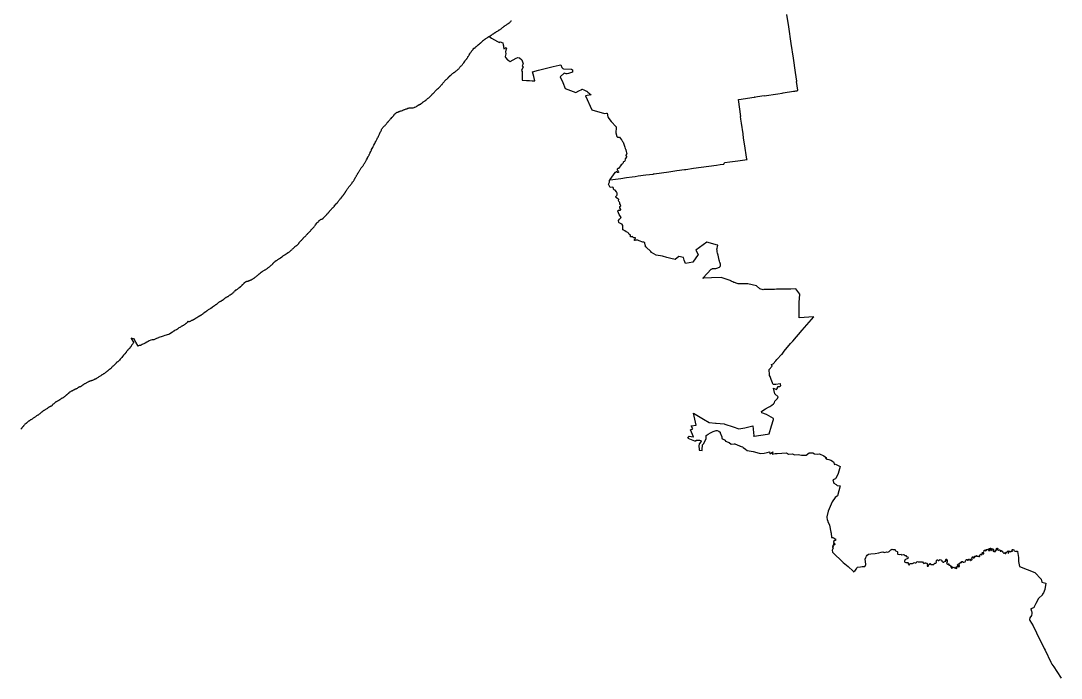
# Model space of a CAD drawing. Extents: x 293476 to 779698, y 145469 to 460400.
# Drawn here: x 324144 to 354812, y 298925 to 318288 of the extents above; entities that cross this region are included whole.
import ezdxf

# ---------------------------------------------------------------- set-up
doc = ezdxf.new("R2010")
doc.units = 0
doc.layers.add('Level 25', color=7, linetype='Continuous')
doc.layers.add('Level 31', color=7, linetype='Continuous')

msp = doc.modelspace()

# ---------------------------------------------------------------- linework, layer by layer
at = {"layer": 'Level 25'}
for points in [[(341495, 313599), (341508, 313601), (341520, 313603), (341674, 313625), (341828, 313648), (341999, 313671), (342169, 313694), (342258, 313707), (342347, 313719), (342567, 313747), (342787, 313775), (342798, 313778), (342809, 313781), (343028, 313812), (343248, 313843), (343478, 313875), (343707, 313907), (343745, 313912), (343972, 313944), (344198, 313976), (344427, 314009), (344655, 314041), (344759, 314055), (344863, 314069), (344863, 314078), (344877, 314080), (344882, 314081), (344881, 314090), (344883, 314104), (344887, 314110), (344893, 314113), (345043, 314134), (345283, 314165), (345551, 314203), (345548, 314218), (345476, 314668), (345451, 314834), (345435, 314955), (345389, 315271), (345372, 315395), (345360, 315470), (345371, 315473), (345303, 315967), (345314, 315974), (345757, 316037), (345768, 316038), (345763, 316040), (345861, 316056), (346061, 316085), (346060, 316082), (346457, 316139), (346588, 316160), (346612, 316165), (346612, 316168), (346925, 316214), (346964, 316218), (346991, 316223), (347020, 316229), (347040, 316231), (347053, 316233), (347048, 316249), (347011, 316505), (347016, 316510), (346977, 316770), (346919, 317192), (346855, 317622), (346784, 318107), (346784, 318110), (346779, 318109), (346727, 318471)], [(337954, 317828), (337979, 317809), (337984, 317806), (338023, 317781), (338192, 317678), (338250, 317651), (338270, 317674), (338350, 317635), (338362, 317583), (338369, 317548), (338374, 317527), (338381, 317465), (338381, 317462), (338449, 317501), (338451, 317498), (338462, 317483), (338437, 317421), (338435, 317371), (338439, 317319), (338422, 317236), (338429, 317208), (338487, 317143), (338487, 317143), (338509, 317131), (338565, 317089), (338748, 317188), (338791, 317208), (338844, 317194), (338910, 317139), (338954, 317020), (338925, 316966), (338951, 316932), (338903, 316826), (338925, 316794), (338922, 316670), (338923, 316536), (339053, 316530), (339067, 316529), (339081, 316528), (339109, 316527), (339138, 316526), (339217, 316522), (339297, 316518), (339263, 316653), (339230, 316787), (339408, 316833), (339836, 316940), (340011, 316980), (340058, 316992), (340067, 316994), (340088, 316918), (340124, 316885), (340145, 316870), (340375, 316864), (340404, 316845), (340409, 316841), (340409, 316780), (340284, 316737), (340247, 316724), (340223, 316731), (340161, 316747), (340045, 316638), (340119, 316467), (340192, 316296), (340349, 316236), (340506, 316176), (340594, 316223), (340682, 316270), (340686, 316272), (340690, 316274), (340741, 316254), (340821, 316221), (340830, 316214), (340862, 316185), (340907, 316149), (340959, 316108), (340945, 316105), (340791, 316078), (340979, 315670), (341347, 315561), (341404, 315565), (341428, 315567), (341450, 315460), (341459, 315441), (341478, 315412), (341549, 315321), (341690, 315161), (341689, 315083), (341687, 315051), (341687, 315037), (341685, 314990), (341710, 314880), (341729, 314865), (341750, 314860), (341787, 314866), (341795, 314864), (341850, 314785), (341852, 314783), (341860, 314772), (341885, 314732), (341895, 314719), (341900, 314710), (341920, 314654), (341949, 314571), (341963, 314528), (341972, 314504), (341974, 314497), (341976, 314489), (341977, 314486), (341993, 314437), (342002, 314403), (342005, 314392), (342007, 314376), (342003, 314362), (341997, 314354), (341986, 314342), (341982, 314333), (341982, 314319), (341994, 314293), (342000, 314278), (341999, 314274), (341998, 314273), (341995, 314271), (341994, 314271), (341993, 314268), (341992, 314264), (341991, 314262), (341991, 314258), (341990, 314252), (341988, 314247), (341985, 314242), (341983, 314240), (341980, 314238), (341977, 314237), (341972, 314234), (341970, 314233), (341967, 314233), (341963, 314232), (341961, 314231), (341960, 314229), (341959, 314228), (341959, 314226), (341960, 314222), (341959, 314222), (341962, 314220), (341967, 314216), (341966, 314214), (341959, 314203), (341959, 314200), (341957, 314180), (341936, 314147), (341908, 314133), (341903, 314126), (341899, 314102), (341887, 314082), (341866, 314068), (341843, 314048), (341818, 314015), (341789, 313976), (341773, 313945), (341763, 313936), (341742, 313936), (341730, 313932), (341722, 313915), (341724, 313895), (341747, 313880), (341747, 313871), (341754, 313858), (341763, 313842), (341764, 313830), (341758, 313822), (341750, 313817), (341743, 313819), (341737, 313823), (341723, 313833), (341711, 313839), (341696, 313836), (341685, 313828), (341675, 313823), (341666, 313824), (341656, 313823), (341511, 313613), (341503, 313606), (341495, 313599)], [(347517, 309570), (347089, 309540), (347085, 309686), (347086, 309829), (347085, 309990), (347112, 310237), (346990, 310391), (346838, 310388), (346555, 310381), (346423, 310380), (346364, 310379), (346199, 310376), (346050, 310375), (346029, 310369), (345927, 310396), (345826, 310482), (345575, 310540), (345326, 310538), (345307, 310542), (345295, 310544), (345289, 310545), (345157, 310588), (345160, 310589), (345157, 310591), (345088, 310615), (345088, 310625), (344792, 310732), (344502, 310718), (344268, 310708), (344254, 310702), (344256, 310710), (344259, 310719), (344376, 310847), (344494, 310975), (344496, 310975), (344497, 310974), (344499, 310974), (344501, 310974), (344505, 310975), (344508, 310976), (344523, 310983), (344538, 310989), (344546, 310992), (344554, 310994), (344564, 310994), (344575, 310993), (344592, 310991), (344609, 310989), (344618, 310990), (344628, 310991), (344660, 311002), (344692, 311012), (344714, 311022), (344736, 311033), (344746, 311044), (344757, 311055), (344762, 311064), (344766, 311072), (344768, 311081), (344769, 311090), (344769, 311100), (344769, 311111), (344766, 311127), (344763, 311143), (344759, 311158), (344754, 311173), (344741, 311208), (344727, 311243), (344720, 311291), (344712, 311339), (344698, 311389), (344684, 311440), (344675, 311488), (344666, 311536), (344665, 311552), (344664, 311568), (344667, 311580), (344669, 311591), (344682, 311633), (344695, 311676), (344682, 311679), (344369, 311764), (344043, 311532), (344108, 311401), (343957, 311175), (343741, 311140), (343694, 311241), (343674, 311313), (343541, 311346), (343436, 311254), (343308, 311287), (343184, 311317), (343060, 311360), (342872, 311381), (342737, 311460), (342714, 311496), (342700, 311509), (342594, 311606), (342593, 311606), (342586, 311613), (342562, 311634), (342560, 311636), (342558, 311655), (342554, 311675), (342552, 311682), (342541, 311744), (342527, 311758), (342506, 311764), (342495, 311765), (342488, 311766), (342481, 311766), (342370, 311807), (342331, 311823), (342309, 311828), (342280, 311830), (342261, 311824), (342248, 311815), (342239, 311815), (342237, 311820), (342235, 311826), (342235, 311836), (342237, 311845), (342243, 311859), (342257, 311876), (342260, 311884), (342259, 311892), (342252, 311896), (342214, 311897), (342203, 311903), (342188, 311916), (342180, 311927), (342173, 311930), (342163, 311931), (342144, 311923), (342128, 311922), (342118, 311927), (342114, 311936), (342119, 311975), (342111, 311980), (342104, 311985), (342093, 311988), (342083, 311991), (342080, 311993), (342078, 311995), (342070, 312011), (342063, 312028), (342056, 312036), (342034, 312052), (341992, 312075), (341952, 312099), (341927, 312114), (341919, 312120), (341894, 312136), (341891, 312188), (341889, 312203), (341886, 312239), (341886, 312256), (341871, 312284), (341870, 312298), (341841, 312304), (341805, 312326), (341784, 312335), (341770, 312346), (341759, 312403), (341760, 312406), (341796, 312449), (341840, 312495), (341839, 312499), (341785, 312585), (341744, 312682), (341741, 312694), (341749, 312706), (341762, 312710), (341808, 312713), (341827, 312719), (341828, 312733), (341805, 312775), (341798, 312798), (341803, 312816), (341817, 312828), (341827, 312843), (341820, 312869), (341806, 312897), (341799, 312926), (341793, 312951), (341773, 312968), (341767, 312989), (341773, 313021), (341766, 313033), (341743, 313047), (341705, 313072), (341692, 313083), (341684, 313096), (341685, 313112), (341717, 313145), (341723, 313158), (341724, 313183), (341721, 313209), (341716, 313230), (341699, 313247), (341665, 313297), (341660, 313302), (341622, 313308), (341620, 313312), (341602, 313381), (341599, 313384), (341512, 313376), (341463, 313478), (341500, 313534), (341495, 313599)], [(343804, 305993), (343826, 306027), (343829, 306031), (343842, 306049), (343844, 306053), (343962, 306031), (343973, 306030), (343886, 306240), (343952, 306270), (343901, 306358), (344052, 306377), (343975, 306734), (344264, 306558), (344437, 306456), (344619, 306440), (344639, 306438), (344881, 306413), (344901, 306411), (345147, 306328), (345311, 306272), (345485, 306304), (345720, 306354), (345748, 306061), (345744, 306052), (345759, 306052), (346154, 306116), (346190, 306122), (346203, 306124), (346277, 306363), (346333, 306545), (346328, 306575), (346121, 306694), (345990, 306739), (345982, 306783), (345986, 306784), (345987, 306793), (346099, 306863), (346182, 306910), (346182, 306904), (346224, 306925), (346224, 306931), (346281, 306966), (346334, 307004), (346353, 307022), (346361, 307048), (346373, 307081), (346394, 307107), (346445, 307159), (346473, 307208), (346470, 307211), (346467, 307213), (346372, 307300), (346333, 307466), (346424, 307433), (346450, 307463), (346453, 307488), (346467, 307515), (346516, 307519), (346531, 307530), (346549, 307539), (346538, 307594), (346537, 307599), (346529, 307598), (346400, 307578), (346365, 307572), (346323, 307573), (346319, 307573), (346317, 307579), (346305, 307613), (346305, 307614), (346300, 307625), (346263, 307719), (346229, 307807), (346214, 307842), (346212, 307859), (346206, 308014), (346293, 308112), (346271, 308161), (346275, 308163), (346319, 308181), (346401, 308271), (346433, 308310), (346580, 308474), (346582, 308471), (346648, 308561), (346837, 308783), (346905, 308853), (347179, 309176), (347517, 309570)], [(343804, 305993), (344002, 305913), (344053, 305920), (344053, 305932), (344087, 305934), (344123, 305934), (344153, 305932), (344178, 305927), (344202, 305916), (344213, 305910), (344198, 305893), (344145, 305831), (344126, 305760), (344143, 305671), (344139, 305637), (344227, 305634), (344231, 305701), (344235, 305754), (344243, 305798), (344264, 305830), (344344, 305972), (344346, 306019), (344346, 306070), (344404, 306114), (344470, 306153), (344509, 306175), (344553, 306193), (344609, 306213), (344642, 306219), (344673, 306217), (344717, 306203), (344755, 306169), (344762, 306150), (344804, 306032), (344804, 306008), (344822, 305980), (344849, 305963), (344905, 305938), (344919, 305907), (344991, 305881), (345028, 305872), (345087, 305816), (345174, 305824), (345195, 305826), (345332, 305769), (345336, 305767), (345349, 305762), (345381, 305750), (345418, 305735), (345438, 305721), (345504, 305673), (345560, 305630), (345728, 305605), (345906, 305554), (345948, 305546), (346057, 305554), (346148, 305568), (346217, 305588), (346220, 305538), (346310, 305590), (346297, 305528), (346379, 305542), (346439, 305543), (346715, 305562), (346774, 305519), (346889, 305530), (346946, 305507), (347063, 305513), (347152, 305496), (347251, 305490), (347290, 305497), (347380, 305564), (347492, 305562), (347536, 305533), (347637, 305525), (347691, 305529), (347816, 305470), (347889, 305420), (347860, 305405), (347913, 305374), (347961, 305369), (348024, 305347), (348098, 305293), (348127, 305223), (348163, 305230), (348293, 305164), (348259, 305021), (348233, 304958), (348164, 304803), (348161, 304798), (348078, 304769), (348111, 304671), (348179, 304626), (348212, 304605), (348292, 304595), (348215, 304298), (348145, 304252), (348060, 304118), (347942, 303841), (347904, 303678), (347902, 303661), (347917, 303602), (347933, 303547), (347934, 303538), (347986, 303436), (348024, 303229), (348034, 303197), (348041, 303066), (348077, 303072), (348084, 303073), (348093, 303066), (348095, 303059), (348103, 303056), (348109, 303047), (348111, 303042), (348114, 303040), (348121, 303046), (348131, 303044), (348151, 303031), (348155, 303025), (348156, 303011), (348162, 302991), (348161, 302985), (348156, 302979), (348148, 302976), (348131, 302980), (348121, 302980), (348113, 302975), (348111, 302963), (348103, 302954), (348103, 302951), (348108, 302943), (348109, 302935), (348111, 302924), (348110, 302917), (348103, 302910), (348099, 302903), (348099, 302897), (348101, 302892), (348104, 302889), (348110, 302888), (348123, 302889), (348132, 302888), (348138, 302885), (348141, 302880), (348143, 302874), (348142, 302868), (348139, 302863), (348131, 302856), (348127, 302854), (348123, 302855), (348119, 302857), (348110, 302866), (348106, 302868), (348104, 302867), (348103, 302866), (348103, 302864), (348111, 302861), (348114, 302857), (348116, 302852), (348116, 302845), (348113, 302841), (348107, 302841), (348096, 302846), (348092, 302843), (348093, 302838), (348089, 302832), (348084, 302829), (348079, 302828), (348073, 302828), (348070, 302825), (348070, 302822), (348072, 302819), (348080, 302816), (348091, 302807), (348093, 302802), (348090, 302793), (348085, 302790), (348074, 302787), (348067, 302785), (348067, 302782), (348073, 302777), (348086, 302767), (348091, 302762), (348095, 302757), (348087, 302755), (348056, 302695), (348072, 302641), (348384, 302335), (348528, 302216), (348681, 302075), (348694, 302061), (348738, 302097), (348780, 302150), (348791, 302178), (348805, 302191), (348900, 302208), (348943, 302215), (349020, 302218), (349030, 302229), (349051, 302272), (349041, 302362), (349034, 302429), (349052, 302478), (349069, 302516), (349092, 302550), (349128, 302577), (349197, 302585), (349329, 302599), (349433, 302613), (349508, 302636), (349551, 302645), (349576, 302633), (349579, 302633), (349614, 302630), (349662, 302643), (349699, 302638), (349723, 302646), (349739, 302654), (349754, 302664), (349793, 302707), (349821, 302724), (349853, 302715), (349890, 302718), (349909, 302714), (349920, 302704), (349921, 302697), (349923, 302688), (349932, 302672), (349976, 302656), (349981, 302650), (349985, 302643), (349987, 302588), (349996, 302574), (350060, 302571), (350091, 302583), (350108, 302559), (350117, 302556), (350164, 302570), (350170, 302570), (350195, 302546), (350205, 302539), (350235, 302536), (350250, 302510), (350259, 302502), (350277, 302508), (350285, 302506), (350303, 302475), (350299, 302467), (350289, 302455), (350272, 302444), (350246, 302432), (350219, 302420), (350207, 302412), (350200, 302401), (350191, 302376), (350189, 302366), (350204, 302338), (350231, 302332), (350250, 302335), (350262, 302335), (350287, 302328), (350299, 302325), (350303, 302312), (350303, 302295), (350307, 302281), (350316, 302268), (350330, 302263), (350338, 302263), (350340, 302272), (350338, 302287), (350351, 302304), (350362, 302305), (350385, 302303), (350403, 302301), (350429, 302302), (350448, 302311), (350466, 302324), (350479, 302329), (350509, 302320), (350529, 302319), (350544, 302333), (350560, 302351), (350574, 302358), (350593, 302351), (350720, 302353), (350739, 302319), (350760, 302308), (350781, 302312), (350803, 302322), (350810, 302322), (350827, 302305), (350843, 302310), (350852, 302312), (350863, 302309), (350871, 302297), (350863, 302280), (350867, 302258), (350862, 302235), (350866, 302228), (350874, 302222), (350886, 302221), (350896, 302228), (350891, 302238), (350885, 302256), (350888, 302265), (350896, 302268), (350905, 302264), (350914, 302261), (350923, 302273), (350935, 302288), (350944, 302299), (350953, 302302), (350957, 302298), (350961, 302287), (350974, 302275), (350981, 302273), (351000, 302273), (351023, 302271), (351045, 302270), (351053, 302275), (351069, 302289), (351073, 302301), (351079, 302311), (351089, 302315), (351118, 302312), (351127, 302319), (351135, 302343), (351138, 302356), (351131, 302368), (351135, 302394), (351149, 302414), (351164, 302408), (351181, 302396), (351199, 302387), (351229, 302411), (351249, 302422), (351267, 302409), (351283, 302399), (351290, 302390), (351298, 302374), (351310, 302355), (351329, 302343), (351341, 302344), (351353, 302345), (351358, 302349), (351363, 302355), (351375, 302371), (351387, 302372), (351395, 302372), (351401, 302369), (351410, 302370), (351414, 302373), (351416, 302377), (351418, 302384), (351417, 302389), (351414, 302396), (351409, 302409), (351412, 302417), (351418, 302426), (351427, 302427), (351435, 302427), (351441, 302422), (351445, 302414), (351448, 302403), (351447, 302383), (351453, 302375), (351452, 302362), (351447, 302349), (351450, 302336), (351440, 302328), (351435, 302312), (351440, 302302), (351443, 302292), (351451, 302291), (351465, 302287), (351477, 302288), (351487, 302289), (351495, 302289), (351501, 302286), (351503, 302279), (351497, 302264), (351504, 302257), (351520, 302254), (351534, 302255), (351542, 302249), (351545, 302242), (351549, 302235), (351549, 302233), (351554, 302219), (351563, 302225), (351573, 302227), (351577, 302225), (351582, 302219), (351577, 302212), (351566, 302203), (351562, 302195), (351564, 302184), (351570, 302176), (351578, 302172), (351584, 302166), (351596, 302169), (351601, 302174), (351601, 302180), (351598, 302187), (351599, 302192), (351610, 302192), (351622, 302184), (351630, 302185), (351644, 302199), (351654, 302183), (351664, 302176), (351675, 302176), (351688, 302175), (351694, 302165), (351708, 302162), (351727, 302160), (351734, 302165), (351734, 302176), (351726, 302182), (351717, 302185), (351713, 302192), (351715, 302199), (351729, 302213), (351748, 302216), (351771, 302215), (351777, 302206), (351802, 302210), (351810, 302218), (351815, 302239), (351813, 302245), (351797, 302237), (351789, 302236), (351780, 302245), (351754, 302245), (351749, 302250), (351753, 302262), (351775, 302288), (351788, 302294), (351815, 302295), (351824, 302296), (351827, 302303), (351824, 302313), (351819, 302318), (351823, 302322), (351843, 302328), (351866, 302329), (351878, 302326), (351882, 302331), (351878, 302340), (351875, 302350), (351878, 302359), (351891, 302362), (351906, 302358), (351926, 302347), (351941, 302345), (351979, 302350), (351994, 302370), (352001, 302403), (352016, 302418), (352035, 302421), (352040, 302419), (352045, 302411), (352052, 302405), (352057, 302406), (352062, 302410), (352070, 302422), (352083, 302426), (352085, 302420), (352084, 302409), (352091, 302399), (352098, 302402), (352112, 302421), (352120, 302427), (352130, 302428), (352137, 302423), (352138, 302418), (352139, 302407), (352140, 302396), (352149, 302394), (352159, 302402), (352182, 302410), (352187, 302419), (352186, 302430), (352178, 302437), (352174, 302443), (352173, 302454), (352183, 302471), (352186, 302488), (352193, 302496), (352212, 302498), (352215, 302494), (352214, 302474), (352216, 302469), (352226, 302467), (352233, 302469), (352248, 302474), (352256, 302482), (352257, 302491), (352255, 302505), (352258, 302513), (352264, 302519), (352279, 302524), (352283, 302522), (352289, 302512), (352291, 302511), (352299, 302517), (352304, 302536), (352313, 302534), (352319, 302523), (352333, 302516), (352352, 302517), (352377, 302515), (352386, 302511), (352396, 302511), (352407, 302513), (352414, 302521), (352414, 302549), (352423, 302556), (352430, 302564), (352435, 302578), (352445, 302581), (352451, 302576), (352455, 302565), (352462, 302563), (352479, 302569), (352484, 302583), (352481, 302593), (352472, 302603), (352472, 302610), (352478, 302622), (352495, 302629), (352502, 302623), (352505, 302599), (352511, 302588), (352520, 302584), (352528, 302587), (352535, 302594), (352533, 302603), (352524, 302619), (352517, 302625), (352518, 302633), (352535, 302652), (352538, 302666), (352532, 302675), (352541, 302694), (352570, 302694), (352576, 302687), (352581, 302677), (352588, 302676), (352603, 302686), (352605, 302690), (352606, 302694), (352604, 302700), (352600, 302711), (352599, 302715), (352602, 302717), (352606, 302719), (352616, 302716), (352621, 302714), (352627, 302714), (352637, 302718), (352646, 302722), (352649, 302723), (352653, 302722), (352660, 302718), (352667, 302711), (352670, 302706), (352671, 302702), (352672, 302696), (352674, 302690), (352676, 302681), (352677, 302677), (352681, 302674), (352684, 302674), (352689, 302677), (352696, 302685), (352701, 302689), (352703, 302689), (352706, 302694), (352708, 302702), (352706, 302708), (352703, 302712), (352698, 302716), (352695, 302719), (352694, 302720), (352693, 302725), (352689, 302727), (352688, 302732), (352688, 302737), (352687, 302740), (352689, 302742), (352695, 302743), (352701, 302745), (352707, 302745), (352711, 302746), (352716, 302748), (352721, 302750), (352725, 302751), (352729, 302751), (352734, 302750), (352740, 302748), (352744, 302746), (352748, 302742), (352751, 302737), (352751, 302734), (352750, 302732), (352743, 302727), (352738, 302722), (352736, 302719), (352736, 302714), (352734, 302704), (352734, 302698), (352738, 302692), (352741, 302690), (352745, 302690), (352755, 302692), (352759, 302694), (352762, 302700), (352765, 302708), (352769, 302716), (352771, 302724), (352772, 302728), (352775, 302732), (352781, 302732), (352787, 302732), (352794, 302731), (352799, 302733), (352805, 302730), (352809, 302725), (352815, 302717), (352816, 302707), (352816, 302699), (352815, 302697), (352808, 302691), (352805, 302689), (352801, 302689), (352799, 302688), (352797, 302686), (352797, 302684), (352799, 302679), (352804, 302672), (352810, 302666), (352815, 302664), (352821, 302663), (352828, 302660), (352832, 302655), (352834, 302654), (352839, 302653), (352846, 302652), (352859, 302653), (352871, 302652), (352875, 302652), (352877, 302654), (352877, 302656), (352874, 302666), (352871, 302675), (352870, 302679), (352870, 302684), (352873, 302686), (352880, 302687), (352887, 302686), (352894, 302685), (352896, 302685), (352896, 302686), (352899, 302692), (352900, 302700), (352900, 302703), (352898, 302713), (352895, 302728), (352895, 302731), (352899, 302735), (352903, 302739), (352910, 302748), (352914, 302752), (352919, 302755), (352924, 302755), (352930, 302753), (352934, 302751), (352938, 302748), (352941, 302745), (352943, 302743), (352942, 302737), (352939, 302722), (352939, 302718), (352942, 302709), (352948, 302699), (352953, 302693), (352961, 302689), (352966, 302688), (352968, 302690), (352970, 302693), (352973, 302698), (352976, 302702), (352979, 302704), (352985, 302705), (352990, 302706), (352996, 302704), (352999, 302702), (353004, 302696), (353007, 302692), (353010, 302690), (353013, 302688), (353016, 302685), (353017, 302672), (353017, 302666), (353018, 302662), (353021, 302659), (353024, 302658), (353026, 302659), (353029, 302662), (353030, 302666), (353029, 302671), (353030, 302677), (353032, 302680), (353034, 302683), (353039, 302687), (353041, 302687), (353046, 302686), (353049, 302682), (353050, 302677), (353055, 302672), (353059, 302668), (353065, 302667), (353069, 302667), (353072, 302666), (353077, 302662), (353082, 302652), (353084, 302648), (353087, 302641), (353091, 302634), (353099, 302624), (353113, 302612), (353121, 302599), (353137, 302616), (353146, 302618), (353152, 302611), (353161, 302595), (353165, 302594), (353176, 302596), (353179, 302599), (353177, 302615), (353183, 302631), (353187, 302645), (353201, 302632), (353206, 302632), (353208, 302633), (353217, 302655), (353227, 302665), (353237, 302667), (353256, 302675), (353262, 302669), (353263, 302659), (353249, 302628), (353247, 302611), (353251, 302603), (353254, 302602), (353261, 302606), (353269, 302628), (353277, 302643), (353298, 302665), (353305, 302667), (353321, 302651), (353324, 302640), (353328, 302641), (353327, 302659), (353354, 302672), (353366, 302657), (353369, 302658), (353379, 302668), (353380, 302671), (353369, 302707), (353377, 302715), (353391, 302713), (353414, 302705), (353416, 302697), (353429, 302681), (353458, 302662), (353486, 302659), (353492, 302668)], [(353492, 302668), (353526, 302671), (353528, 302655), (353556, 302479), (353550, 302441), (353555, 302364), (353587, 302218), (354033, 302038), (354225, 301845), (354238, 301754), (354362, 301724), (354328, 301540), (354287, 301441), (354255, 301387), (354259, 301381), (354152, 301286), (354139, 301273), (354063, 301122), (354017, 301027), (354005, 301006), (354002, 300997), (353970, 300984), (353930, 300972), (353919, 300973), (353916, 300963), (353936, 300904), (353946, 300875), (353948, 300862), (353943, 300823), (353933, 300777), (353936, 300775), (353887, 300700), (353882, 300656), (353892, 300629), (353981, 300465), (354083, 300260), (354116, 300195), (354207, 300004), (354311, 299803), (354338, 299746), (354508, 299393), (354539, 299342), (354597, 299264), (354598, 299264), (354684, 299125), (354814, 298925)]]:
    msp.add_lwpolyline(points, dxfattribs=at)
at = {"layer": 'Level 31'}
for points in [[(337954, 317828), (337956, 317829), (337961, 317833), (337967, 317837), (337971, 317840), (337975, 317842), (337981, 317846), (337988, 317850), (337996, 317855), (338009, 317864), (338017, 317869), (338035, 317881), (338052, 317893), (338067, 317903), (338077, 317909), (338085, 317913), (338092, 317919), (338101, 317925), (338109, 317933), (338114, 317937), (338120, 317940), (338126, 317943), (338132, 317946), (338140, 317950), (338147, 317956), (338157, 317961), (338168, 317969), (338180, 317976), (338198, 317987), (338212, 317996), (338230, 318008), (338246, 318018), (338252, 318022), (338260, 318026), (338271, 318031), (338285, 318040), (338300, 318052), (338307, 318057), (338314, 318062), (338324, 318072), (338343, 318088), (338362, 318103), (338377, 318115), (338390, 318126), (338403, 318135), (338414, 318141), (338426, 318150), (338440, 318162), (338457, 318172), (338468, 318180), (338482, 318190), (338493, 318197), (338502, 318202), (338519, 318213), (338529, 318220), (338538, 318225), (338549, 318231), (338558, 318238), (338565, 318245), (338572, 318253), (338583, 318266), (338592, 318276), (338598, 318283), (338606, 318290)], [(328651, 309143), (328658, 309150), (328660, 309156), (328663, 309160), (328682, 309168), (328688, 309173), (328716, 309185), (328738, 309197), (328762, 309212), (328770, 309219), (328783, 309228), (328794, 309239), (328814, 309252), (328840, 309266), (328858, 309277), (328869, 309286), (328880, 309293), (328896, 309300), (328910, 309307), (328924, 309313), (328936, 309321), (328950, 309328), (328962, 309335), (328972, 309342), (328985, 309351), (328997, 309363), (329006, 309372), (329018, 309379), (329031, 309387), (329045, 309400), (329059, 309415), (329063, 309420), (329066, 309427), (329069, 309434), (329072, 309436), (329075, 309437), (329079, 309438), (329081, 309438), (329084, 309436), (329087, 309435), (329092, 309433), (329099, 309432), (329108, 309433), (329119, 309435), (329133, 309439), (329143, 309442), (329158, 309449), (329175, 309459), (329190, 309468), (329201, 309475), (329210, 309478), (329220, 309484), (329228, 309486), (329236, 309489), (329242, 309492), (329249, 309498), (329254, 309501), (329259, 309503), (329264, 309505), (329269, 309507), (329274, 309509), (329276, 309511), (329278, 309513), (329281, 309515), (329286, 309518), (329294, 309521), (329300, 309525), (329303, 309528), (329307, 309532), (329311, 309535), (329317, 309538), (329323, 309541), (329328, 309545), (329333, 309549), (329338, 309553), (329344, 309556), (329350, 309562), (329358, 309566), (329368, 309571), (329376, 309576), (329383, 309581), (329388, 309584), (329396, 309588), (329404, 309592), (329410, 309595), (329419, 309600), (329427, 309605), (329437, 309610), (329447, 309616), (329457, 309622), (329463, 309627), (329467, 309629), (329473, 309633), (329479, 309638), (329483, 309642), (329496, 309648), (329505, 309654), (329513, 309659), (329521, 309665), (329527, 309669), (329531, 309674), (329540, 309683), (329553, 309691), (329561, 309698), (329566, 309703), (329573, 309708), (329579, 309712), (329584, 309715), (329587, 309718), (329591, 309720), (329597, 309721), (329600, 309722), (329602, 309725), (329606, 309727), (329610, 309731), (329614, 309735), (329623, 309742), (329631, 309748), (329638, 309753), (329641, 309756), (329644, 309760), (329653, 309767), (329679, 309781), (329699, 309794), (329717, 309806), (329731, 309815), (329741, 309820), (329747, 309821), (329754, 309826), (329759, 309832), (329763, 309835), (329765, 309839), (329770, 309841), (329781, 309848), (329790, 309854), (329798, 309860), (329816, 309873), (329826, 309881), (329836, 309887), (329846, 309897), (329853, 309902), (329861, 309907), (329868, 309912), (329876, 309917), (329882, 309922), (329891, 309929), (329896, 309933), (329903, 309935), (329910, 309938), (329918, 309941), (329924, 309945), (329927, 309948), (329930, 309952), (329935, 309956), (329940, 309960), (329950, 309970), (329962, 309983), (329973, 309993), (329984, 310001), (329996, 310009), (330003, 310013), (330012, 310020), (330022, 310025), (330039, 310031), (330051, 310038), (330066, 310044), (330074, 310050), (330083, 310058), (330096, 310062), (330110, 310075), (330142, 310102), (330159, 310115), (330174, 310130), (330185, 310137), (330196, 310142), (330212, 310154), (330221, 310157), (330229, 310159), (330240, 310163), (330254, 310171), (330274, 310186), (330297, 310203), (330315, 310217), (330348, 310238), (330372, 310257), (330386, 310269), (330400, 310278), (330415, 310292), (330430, 310307), (330444, 310322), (330452, 310330), (330461, 310339), (330468, 310344), (330474, 310351), (330485, 310360), (330500, 310368), (330512, 310374), (330528, 310384), (330542, 310395), (330550, 310402), (330563, 310411), (330575, 310420), (330585, 310428), (330598, 310438), (330611, 310447), (330616, 310455), (330623, 310463), (330637, 310475), (330650, 310487), (330659, 310495), (330665, 310504), (330672, 310513), (330679, 310522), (330684, 310525), (330691, 310529), (330699, 310534), (330709, 310542), (330724, 310557), (330732, 310567), (330737, 310573), (330741, 310578), (330747, 310585), (330751, 310588), (330756, 310590), (330762, 310593), (330767, 310596), (330776, 310603), (330781, 310607), (330785, 310609), (330789, 310613), (330792, 310614), (330794, 310614), (330801, 310615), (330806, 310617), (330812, 310617), (330818, 310617), (330825, 310618), (330832, 310620), (330844, 310624), (330852, 310628), (330858, 310631), (330864, 310633), (330870, 310635), (330879, 310637), (330885, 310639), (330893, 310642), (330907, 310646), (330918, 310650), (330927, 310654), (330940, 310661), (330953, 310669), (330962, 310676), (330972, 310683), (330985, 310689), (330999, 310696), (331007, 310702), (331017, 310708), (331024, 310711), (331036, 310721), (331057, 310734), (331070, 310747), (331080, 310758), (331091, 310766), (331104, 310778), (331123, 310791), (331139, 310803), (331151, 310813), (331162, 310823), (331175, 310834), (331196, 310853), (331217, 310871), (331231, 310884), (331238, 310889), (331245, 310893), (331256, 310900), (331265, 310908), (331288, 310922), (331303, 310931), (331324, 310943), (331336, 310951), (331349, 310957), (331365, 310965), (331378, 310973), (331393, 310984), (331406, 310995), (331421, 311005), (331440, 311019), (331454, 311029), (331470, 311042), (331482, 311053), (331494, 311064), (331505, 311074), (331511, 311080), (331525, 311090), (331540, 311104), (331551, 311114), (331561, 311125), (331571, 311132), (331576, 311138), (331588, 311154), (331596, 311164), (331605, 311171), (331609, 311175), (331617, 311183), (331623, 311187), (331632, 311192), (331637, 311198), (331647, 311206), (331656, 311215), (331666, 311222), (331676, 311227), (331687, 311233), (331701, 311240), (331713, 311246), (331724, 311254), (331742, 311266), (331752, 311273), (331762, 311279), (331774, 311287), (331786, 311294), (331799, 311305), (331843, 311336), (331857, 311349), (331865, 311357), (331871, 311361), (331881, 311365), (331892, 311372), (331907, 311384), (331923, 311395), (331935, 311402), (331948, 311409), (331961, 311415), (331972, 311423), (331978, 311430), (331987, 311435), (331994, 311440), (332002, 311447), (332012, 311457), (332015, 311461), (332017, 311463), (332019, 311464), (332025, 311465), (332032, 311466), (332044, 311472), (332061, 311482), (332074, 311493), (332091, 311514), (332105, 311525), (332116, 311535), (332130, 311545), (332144, 311558), (332155, 311568), (332169, 311578), (332182, 311591), (332194, 311605), (332204, 311617), (332211, 311624), (332220, 311632), (332225, 311636), (332233, 311642), (332239, 311646), (332246, 311651), (332259, 311660), (332270, 311666), (332274, 311667), (332281, 311675), (332286, 311683), (332296, 311691), (332306, 311698), (332311, 311704), (332322, 311714), (332330, 311722), (332336, 311730), (332342, 311738), (332346, 311749), (332352, 311756), (332362, 311766), (332369, 311775), (332375, 311784), (332382, 311791), (332390, 311799), (332396, 311805), (332406, 311816), (332415, 311824), (332423, 311831), (332432, 311840), (332440, 311847), (332452, 311859), (332460, 311869), (332469, 311884), (332474, 311891), (332480, 311896), (332487, 311901), (332499, 311912), (332510, 311923), (332527, 311938), (332544, 311953), (332560, 311972), (332578, 311992), (332594, 312008), (332599, 312016), (332603, 312024), (332605, 312027), (332609, 312030), (332612, 312034), (332616, 312038), (332620, 312041), (332623, 312044), (332635, 312056), (332643, 312063), (332653, 312072), (332666, 312083), (332679, 312094), (332687, 312104), (332698, 312118), (332706, 312128), (332710, 312135), (332712, 312142), (332716, 312147), (332721, 312150), (332745, 312171), (332760, 312187), (332773, 312204), (332791, 312224), (332801, 312241), (332808, 312249), (332819, 312260), (332835, 312281), (332855, 312307), (332869, 312321), (332873, 312333), (332878, 312342), (332884, 312345), (332897, 312353), (332905, 312361), (332918, 312376), (332925, 312386), (332932, 312394), (332940, 312403), (332945, 312407), (332956, 312415), (332968, 312424), (332980, 312433), (332992, 312439), (332999, 312443), (333006, 312444), (333015, 312445), (333024, 312447), (333031, 312450), (333038, 312454), (333055, 312467), (333061, 312477), (333072, 312489), (333079, 312496), (333093, 312512), (333100, 312519), (333110, 312528), (333120, 312539), (333135, 312554), (333148, 312568), (333154, 312574), (333160, 312583), (333165, 312590), (333170, 312594), (333179, 312600), (333190, 312609), (333209, 312628), (333220, 312642), (333228, 312653), (333234, 312663), (333239, 312671), (333241, 312674), (333244, 312677), (333249, 312680), (333256, 312689), (333267, 312699), (333277, 312711), (333284, 312721), (333294, 312731), (333302, 312738), (333317, 312756), (333326, 312766), (333337, 312779), (333342, 312786), (333347, 312789), (333354, 312793), (333361, 312799), (333370, 312807), (333378, 312818), (333386, 312830), (333393, 312841), (333395, 312846), (333395, 312850), (333395, 312854), (333396, 312859), (333399, 312863), (333400, 312864), (333404, 312864), (333407, 312866), (333410, 312866), (333415, 312866), (333418, 312867), (333422, 312872), (333430, 312881), (333434, 312886), (333434, 312893), (333437, 312898), (333440, 312902), (333444, 312903), (333448, 312906), (333452, 312911), (333456, 312916), (333460, 312920), (333467, 312923), (333472, 312927), (333476, 312931), (333486, 312959), (333504, 312976), (333521, 313000), (333529, 313006), (333537, 313015), (333543, 313020), (333550, 313033), (333559, 313040), (333569, 313046), (333580, 313057), (333585, 313064), (333591, 313072), (333595, 313082), (333595, 313086), (333594, 313089), (333596, 313092), (333601, 313093), (333612, 313106), (333618, 313115), (333622, 313120), (333625, 313125), (333627, 313128), (333630, 313130), (333636, 313135), (333646, 313145), (333651, 313152), (333659, 313159), (333665, 313170), (333669, 313180), (333674, 313189), (333682, 313196), (333688, 313204), (333693, 313215), (333699, 313224), (333706, 313234), (333713, 313243), (333719, 313252), (333724, 313261), (333729, 313268), (333736, 313279), (333746, 313295), (333755, 313308), (333765, 313325), (333776, 313339), (333785, 313347), (333796, 313365), (333804, 313379), (333815, 313399), (333825, 313411), (333839, 313426), (333849, 313439), (333860, 313451), (333870, 313464), (333879, 313476), (333887, 313485), (333897, 313499), (333907, 313517), (333913, 313525), (333919, 313534), (333925, 313541), (333934, 313548), (333942, 313558), (333950, 313568), (333958, 313582), (333966, 313595), (333981, 313622), (333989, 313634), (333995, 313646), (334002, 313659), (334008, 313667), (334014, 313677), (334021, 313689), (334027, 313701), (334035, 313720), (334040, 313732), (334047, 313744), (334055, 313758), (334066, 313771), (334069, 313779), (334074, 313788), (334082, 313800), (334087, 313807), (334096, 313824), (334106, 313841), (334117, 313858), (334127, 313873), (334136, 313887), (334146, 313904), (334154, 313919), (334168, 313938), (334180, 313955), (334197, 313973), (334213, 313995), (334222, 314007), (334235, 314023), (334244, 314037), (334250, 314051), (334258, 314063), (334273, 314088), (334287, 314106), (334298, 314123), (334305, 314134), (334314, 314153), (334325, 314174), (334334, 314190), (334349, 314221), (334357, 314235), (334373, 314267), (334378, 314280), (334386, 314294), (334393, 314306), (334403, 314321), (334408, 314331), (334415, 314346), (334420, 314360), (334430, 314381), (334438, 314401), (334445, 314414), (334457, 314439), (334477, 314480), (334484, 314495), (334516, 314557), (334530, 314588), (334553, 314629), (334577, 314676), (334593, 314708), (334606, 314731), (334629, 314772), (334642, 314794), (334653, 314812), (334662, 314839), (334675, 314865), (334685, 314890), (334693, 314908), (334703, 314931), (334713, 314951), (334725, 314975), (334741, 315004), (334755, 315029), (334763, 315048), (334773, 315070), (334780, 315089), (334790, 315107), (334798, 315120), (334807, 315131), (334820, 315145), (334829, 315156), (334843, 315174), (334857, 315188), (334868, 315198), (334880, 315209), (334892, 315221), (334907, 315234), (334918, 315246), (334926, 315258), (334933, 315269), (334943, 315285), (334949, 315296), (334954, 315303), (334958, 315307), (334964, 315311), (334973, 315316), (334979, 315320), (334985, 315326), (334991, 315338), (334998, 315350), (335003, 315356), (335009, 315363), (335017, 315369), (335026, 315376), (335036, 315387), (335045, 315397), (335061, 315415), (335082, 315439), (335097, 315454), (335104, 315464), (335110, 315472), (335118, 315482), (335128, 315492), (335140, 315506), (335146, 315514), (335149, 315520), (335152, 315525), (335157, 315531), (335161, 315537), (335164, 315541), (335175, 315549), (335183, 315555), (335192, 315561), (335211, 315578), (335223, 315587), (335233, 315592), (335242, 315595), (335253, 315598), (335264, 315600), (335279, 315607), (335292, 315614), (335305, 315620), (335314, 315624), (335328, 315629), (335344, 315633), (335365, 315639), (335391, 315651), (335407, 315658), (335427, 315665), (335443, 315670), (335458, 315674), (335483, 315682), (335506, 315691), (335525, 315699), (335548, 315711), (335571, 315718), (335592, 315724), (335601, 315723), (335613, 315722), (335628, 315723), (335693, 315723), (335709, 315727), (335739, 315735), (335751, 315742), (335762, 315748), (335788, 315757), (335804, 315768), (335817, 315774), (335830, 315783), (335854, 315802), (335865, 315810), (335871, 315815), (335875, 315817), (335883, 315818), (335893, 315821), (335902, 315825), (335912, 315830), (335920, 315833), (335926, 315835), (335931, 315838), (335938, 315843), (335947, 315848), (335955, 315856), (335962, 315863), (335971, 315871), (335980, 315878), (335991, 315885), (335999, 315892), (336006, 315899), (336014, 315905), (336027, 315913), (336048, 315925), (336058, 315931), (336069, 315937), (336079, 315945), (336093, 315958), (336110, 315972), (336124, 315986), (336135, 315996), (336154, 316008), (336169, 316019), (336181, 316029), (336195, 316043), (336203, 316051), (336216, 316065), (336230, 316079), (336243, 316092), (336251, 316103), (336257, 316113), (336266, 316123), (336276, 316131), (336283, 316136), (336298, 316148), (336319, 316168), (336337, 316188), (336350, 316204), (336357, 316214), (336367, 316224), (336380, 316234), (336401, 316255), (336419, 316274), (336426, 316283), (336435, 316289), (336443, 316293), (336452, 316301), (336462, 316309), (336469, 316318), (336478, 316327), (336484, 316335), (336492, 316342), (336501, 316350), (336505, 316355), (336512, 316363), (336527, 316379), (336538, 316390), (336549, 316403), (336555, 316411), (336562, 316413), (336584, 316451), (336674, 316549), (336687, 316556), (336699, 316571), (336712, 316585), (336720, 316593), (336728, 316599), (336735, 316605), (336740, 316611), (336748, 316621), (336756, 316628), (336761, 316637), (336767, 316644), (336773, 316649), (336780, 316653), (336788, 316660), (336791, 316665), (336795, 316671), (336800, 316676), (336808, 316681), (336816, 316686), (336825, 316694), (336835, 316700), (336843, 316708), (336854, 316717), (336871, 316732), (336884, 316743), (336896, 316753), (336903, 316759), (336908, 316762), (336916, 316767), (336925, 316772), (336935, 316777), (336948, 316785), (336960, 316794), (336969, 316802), (336978, 316813), (336992, 316826), (337002, 316836), (337013, 316844), (337022, 316851), (337041, 316867), (337051, 316876), (337067, 316896), (337076, 316908), (337090, 316924), (337100, 316935), (337113, 316948), (337127, 316962), (337142, 316976), (337153, 316989), (337163, 317003), (337176, 317018), (337188, 317035), (337200, 317051), (337220, 317079), (337236, 317107), (337244, 317117), (337250, 317124), (337256, 317131), (337261, 317137), (337266, 317141), (337278, 317155), (337287, 317168), (337292, 317179), (337300, 317190), (337307, 317199), (337317, 317216), (337321, 317226), (337326, 317233), (337333, 317242), (337339, 317248), (337347, 317262), (337356, 317279), (337362, 317286), (337364, 317291), (337367, 317300), (337375, 317312), (337386, 317326), (337393, 317338), (337398, 317346), (337402, 317353), (337408, 317360), (337420, 317374), (337428, 317385), (337434, 317393), (337441, 317401), (337449, 317411), (337457, 317422), (337468, 317436), (337478, 317448), (337482, 317456), (337484, 317463), (337484, 317467), (337483, 317470), (337483, 317472), (337485, 317475), (337490, 317480), (337496, 317484), (337501, 317484), (337507, 317484), (337513, 317487), (337519, 317490), (337526, 317491), (337533, 317495), (337536, 317498), (337545, 317506), (337552, 317513), (337559, 317521), (337565, 317528), (337570, 317532), (337573, 317535), (337579, 317539), (337584, 317543), (337589, 317546), (337594, 317551), (337598, 317554), (337607, 317562), (337615, 317568), (337621, 317576), (337626, 317579), (337630, 317582), (337638, 317587), (337645, 317593), (337649, 317597), (337652, 317600), (337656, 317602), (337663, 317607), (337670, 317614), (337677, 317620), (337685, 317626), (337692, 317633), (337697, 317638), (337700, 317642), (337703, 317644), (337707, 317647), (337713, 317653), (337720, 317659), (337731, 317667), (337741, 317676), (337747, 317683), (337752, 317687), (337759, 317695), (337764, 317700), (337767, 317704), (337770, 317706), (337773, 317707), (337776, 317710), (337784, 317716), (337789, 317720), (337793, 317723), (337798, 317726), (337805, 317731), (337813, 317738), (337821, 317743), (337830, 317750), (337844, 317759), (337856, 317768), (337872, 317778), (337888, 317788), (337898, 317795), (337903, 317799), (337908, 317803), (337913, 317806), (337920, 317810), (337928, 317815), (337934, 317818), (337945, 317824), (337954, 317828)], [(328651, 309143), (328645, 309145), (328613, 309116), (328539, 309066), (328507, 309049), (328459, 309035), (328431, 309029), (328390, 309024), (328341, 308998), (328284, 308981), (328242, 308973), (328214, 308965), (328202, 308954), (328147, 308929), (328108, 308914), (328064, 308894), (328039, 308889), (328015, 308891), (327972, 308880), (327929, 308863), (327899, 308844), (327859, 308822), (327814, 308797), (327771, 308777), (327742, 308767), (327720, 308755), (327694, 308735), (327671, 308727), (327637, 308729), (327618, 308716), (327606, 308709), (327534, 308825), (327537, 308826), (327473, 308926), (327469, 308923), (327399, 308938), (327395, 308933), (327465, 308819), (327461, 308801), (327456, 308792), (327442, 308775), (327432, 308764), (327426, 308756), (327418, 308745), (327407, 308727), (327394, 308707), (327384, 308689), (327371, 308671), (327356, 308650), (327351, 308643), (327343, 308635), (327334, 308626), (327323, 308613), (327311, 308602), (327303, 308593), (327296, 308587), (327286, 308577), (327270, 308559), (327260, 308545), (327253, 308530), (327248, 308521), (327235, 308508), (327227, 308500), (327223, 308494), (327216, 308484), (327201, 308470), (327185, 308453), (327169, 308435), (327142, 308396), (327121, 308370), (327103, 308350), (327092, 308338), (327077, 308321), (327051, 308293), (327035, 308274), (327024, 308263), (327012, 308254), (327001, 308248), (326991, 308242), (326981, 308235), (326973, 308229), (326964, 308220), (326958, 308213)], [(326958, 308213), (326953, 308206), (326943, 308195), (326933, 308181), (326918, 308162), (326910, 308152), (326898, 308142), (326889, 308133), (326873, 308122), (326861, 308113), (326848, 308101), (326837, 308092), (326822, 308078), (326813, 308065), (326805, 308057), (326797, 308050), (326783, 308039), (326776, 308033), (326770, 308027), (326764, 308024), (326755, 308020), (326749, 308017), (326743, 308011), (326737, 308004), (326730, 307995), (326720, 307988), (326712, 307983), (326706, 307979), (326700, 307972), (326694, 307967), (326683, 307959), (326670, 307949), (326656, 307940), (326644, 307932), (326629, 307920), (326608, 307904), (326593, 307894), (326582, 307887), (326570, 307878), (326558, 307868), (326546, 307861), (326537, 307856), (326527, 307851), (326513, 307843), (326498, 307834), (326479, 307823), (326463, 307813), (326446, 307801), (326421, 307786), (326403, 307775), (326388, 307766), (326373, 307755), (326361, 307746), (326353, 307740), (326345, 307736), (326338, 307734), (326327, 307729), (326318, 307724), (326308, 307721), (326295, 307714), (326280, 307707), (326256, 307696), (326239, 307691), (326223, 307686), (326208, 307683), (326193, 307678), (326182, 307675), (326174, 307673), (326165, 307669), (326150, 307661), (326135, 307653), (326117, 307642), (326098, 307632), (326084, 307624), (326071, 307617), (326053, 307609), (326033, 307599), (326022, 307592), (326007, 307583), (325995, 307576), (325984, 307569), (325974, 307561), (325965, 307552), (325952, 307541), (325942, 307532), (325933, 307527), (325925, 307524), (325918, 307520), (325911, 307515), (325904, 307511), (325893, 307509), (325884, 307506), (325877, 307503), (325870, 307498), (325864, 307496), (325856, 307494), (325850, 307493), (325844, 307491), (325839, 307488), (325834, 307484), (325826, 307476), (325818, 307469), (325810, 307462), (325801, 307458), (325790, 307453), (325775, 307447), (325762, 307442), (325751, 307438), (325745, 307435), (325737, 307432), (325729, 307428), (325726, 307427), (325718, 307421), (325705, 307413), (325692, 307407), (325680, 307399), (325664, 307392), (325653, 307386), (325645, 307382), (325632, 307375), (325618, 307367), (325604, 307359), (325588, 307350), (325583, 307347), (325576, 307341), (325569, 307336), (325564, 307331), (325560, 307327), (325555, 307320), (325550, 307313), (325544, 307309), (325534, 307302), (325529, 307298), (325518, 307289), (325501, 307273), (325494, 307269), (325487, 307266), (325482, 307261), (325474, 307253), (325467, 307245), (325461, 307240), (325456, 307237), (325450, 307232), (325442, 307224), (325433, 307214), (325426, 307209), (325419, 307203), (325411, 307199), (325406, 307197), (325399, 307192), (325388, 307185), (325371, 307175), (325358, 307169), (325349, 307166), (325341, 307160), (325336, 307156), (325329, 307150), (325315, 307140), (325308, 307135), (325301, 307130), (325291, 307125), (325283, 307120), (325270, 307112), (325263, 307108), (325253, 307103), (325245, 307098), (325237, 307093), (325222, 307085), (325202, 307074), (325192, 307070), (325185, 307067), (325175, 307061), (325167, 307055), (325162, 307051), (325157, 307046), (325151, 307038), (325145, 307031), (325140, 307028), (325134, 307023), (325128, 307018), (325115, 307007), (325102, 306997), (325090, 306989), (325083, 306983), (325078, 306976), (325072, 306967), (325067, 306961), (325059, 306952), (325054, 306947), (325044, 306940), (325032, 306934), (325021, 306930), (325012, 306925), (325000, 306919), (324993, 306914), (324984, 306910), (324973, 306906), (324960, 306897), (324945, 306886), (324928, 306873), (324913, 306861), (324896, 306849), (324876, 306837), (324859, 306828), (324845, 306820), (324832, 306813), (324821, 306808), (324810, 306803), (324801, 306796), (324793, 306790), (324781, 306779), (324772, 306771), (324761, 306764), (324754, 306760), (324747, 306753), (324734, 306742), (324727, 306736), (324723, 306732), (324715, 306724), (324702, 306712), (324690, 306699), (324676, 306688), (324665, 306681), (324653, 306675), (324643, 306670), (324630, 306661), (324611, 306650), (324596, 306641), (324577, 306626), (324559, 306615), (324544, 306605), (324524, 306591), (324513, 306583), (324500, 306573), (324488, 306566), (324475, 306557), (324456, 306544), (324434, 306531), (324425, 306526), (324419, 306521), (324407, 306512), (324398, 306506), (324390, 306502), (324384, 306500), (324379, 306500), (324377, 306499), (324372, 306494), (324365, 306488), (324360, 306484), (324349, 306474), (324338, 306463), (324328, 306455), (324314, 306446), (324307, 306439), (324297, 306430), (324293, 306428), (324288, 306425), (324284, 306422), (324280, 306417), (324278, 306413), (324267, 306403), (324255, 306391), (324245, 306379), (324236, 306370), (324228, 306359), (324220, 306349), (324209, 306337), (324198, 306326), (324190, 306318), (324185, 306314), (324183, 306311), (324180, 306306), (324177, 306302), (324171, 306292), (324168, 306284), (324164, 306279), (324155, 306273), (324143, 306263)]]:
    msp.add_lwpolyline(points, dxfattribs=at)

doc.saveas('drawing.dxf')
